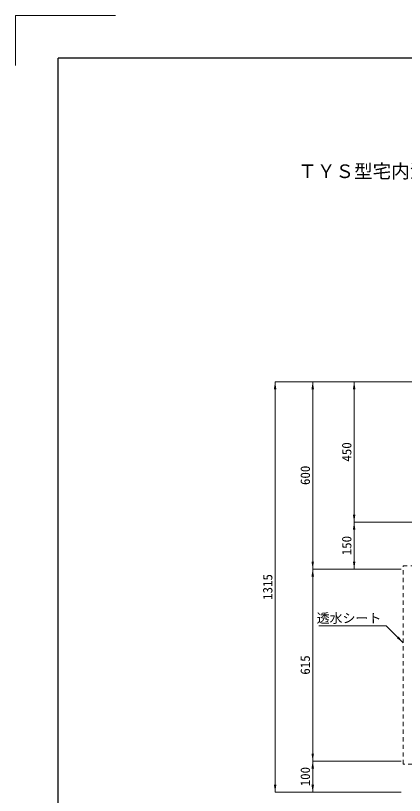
# Model space of a CAD drawing. Units: millimetres at full size. Extents: x 40781 to 122968, y -21714 to -2620.
# Drawn here: x 96454 to 97700, y -12483 to -9985 of the extents above; entities that cross this region are included whole.
import ezdxf
from ezdxf.enums import TextEntityAlignment as Align

# ---------------------------------------------------------------- set-up
doc = ezdxf.new("R2010")
doc.units = ezdxf.units.MM
doc.header["$LTSCALE"] = 18
doc.linetypes.add('USER2', pattern=[1.35, 0.75, -0.6])
for name, color, linetype, lineweight in [('0_2', 7, 'Continuous', 9), ('Defpoints_3', 7, 'Continuous', 13), ('ハッチング', 7, 'Continuous', 5), ('寸法線', 7, 'Continuous', 9), ('枠', 5, 'Continuous', 25)]:
    doc.layers.add(name, color=color, linetype=linetype, lineweight=lineweight)
doc.styles.add('ＭＳ ゴシック', font='')
doc.styles.get('ＭＳ ゴシック').set_extended_font_data('MS Gothic')

# ---------------------------------------------------------------- blocks, each defined once
blk = doc.blocks.new('filled_arrow')
at = {"color": 0, "linetype": 'Continuous', "lineweight": -2}
blk.add_solid([(7.5, 1.25), (0, 0), (7.5, -1.25)], dxfattribs=at)

msp = doc.modelspace()

# ---------------------------------------------------------------- linework, layer by layer
at = {"layer": 'Defpoints_3'}
for p, q in [((96453.54, -9985.31), (96453.54, -10145.31)), ((96773.54, -9985.31), (96453.54, -9985.31))]:
    msp.add_line(p, q, dxfattribs=at)
at = {"layer": 'ハッチング', "linetype": 'USER2', "lineweight": 9}
msp.add_lwpolyline([(98365.45, -11747.91), (98575.45, -11747.91), (98575.45, -12382.91), (97695.45, -12382.91), (97695.45, -11747.91), (97905.45, -11747.91)], dxfattribs=at)
at = {"layer": '寸法線'}
for p, q in [((97285.36, -12472.91), (97285.36, -11157.91)), ((97841.95, -11157.91), (97285.36, -11157.91)), ((97405.82, -11157.91), (97405.82, -11757.91)), ((97841.95, -11157.91), (97405.82, -11157.91)), ((97538.61, -11157.91), (97538.61, -11607.91)), ((97841.95, -11157.91), (97538.61, -11157.91)), ((97841.95, -11607.91), (97538.61, -11607.91)), ((97538.61, -11607.91), (97538.61, -11757.91)), ((97841.95, -11607.91), (97538.61, -11607.91)), ((97689.45, -11757.91), (97405.82, -11757.91)), ((97405.82, -11757.91), (97405.82, -12372.91)), ((97689.45, -11757.91), (97405.82, -11757.91)), ((97689.45, -11757.91), (97538.61, -11757.91)), ((97689.45, -12372.91), (97405.82, -12372.91)), ((97405.82, -12372.91), (97405.82, -12472.91)), ((97689.45, -12372.91), (97405.82, -12372.91)), ((97689.45, -12472.91), (97285.36, -12472.91)), ((97689.45, -12472.91), (97405.82, -12472.91))]:
    msp.add_line(p, q, dxfattribs=at)
msp.add_lwpolyline([(97695.45, -11993.88), (97641.7, -11940.12), (97425.57, -11940.12)], dxfattribs=at)
at = {"layer": '枠'}
for p in [(99677.54, -10121.31), (96589.54, -14601.31)]:
    msp.add_line(p, (96589.54, -10121.31), dxfattribs=at)

# ---------------------------------------------------------------- block references
at = {"layer": '寸法線', "xscale": 3.2, "yscale": 3.2}
for p, rotation in [((97285.36, -11157.91), 270), ((97405.82, -11157.91), 270), ((97538.61, -11157.91), 270), ((97538.61, -11607.91), 90), ((97538.61, -11607.91), 270), ((97405.82, -11757.91), 90), ((97538.61, -11757.91), 90), ((97405.82, -11757.91), 270), ((97695.45, -11993.88), 135), ((97405.82, -12372.91), 90), ((97405.82, -12372.91), 270), ((97285.36, -12472.91), 90), ((97405.82, -12472.91), 90)]:
    msp.add_blockref('filled_arrow', p, dxfattribs=dict(at, rotation=rotation))

# ---------------------------------------------------------------- texts
at = {"layer": '0_2', "style": 'ＭＳ ゴシック'}
msp.add_text('ＴＹＳ型宅内浸透桝 360-2段(底塊施工) 布設標準構造図 ', height=43.67, dxfattribs=at).set_placement((98133.54, -10462.07), align=Align.TOP_CENTER)
at = {"layer": '寸法線', "style": 'ＭＳ ゴシック'}
for s, p in [('450', (97514.61, -11382.91)), ('600', (97381.82, -11457.91)), ('150', (97514.61, -11682.91)), ('1315', (97261.36, -11815.41)), ('615', (97381.82, -12065.41)), ('100', (97381.82, -12422.91))]:
    msp.add_text(s, height=30.38, rotation=90, dxfattribs=at).set_placement(p, align=Align.MIDDLE_CENTER)
msp.add_text('透水シート', height=30.38, dxfattribs=at).set_placement((97625.7, -11900.09), align=Align.TOP_RIGHT)

doc.saveas('drawing.dxf')
